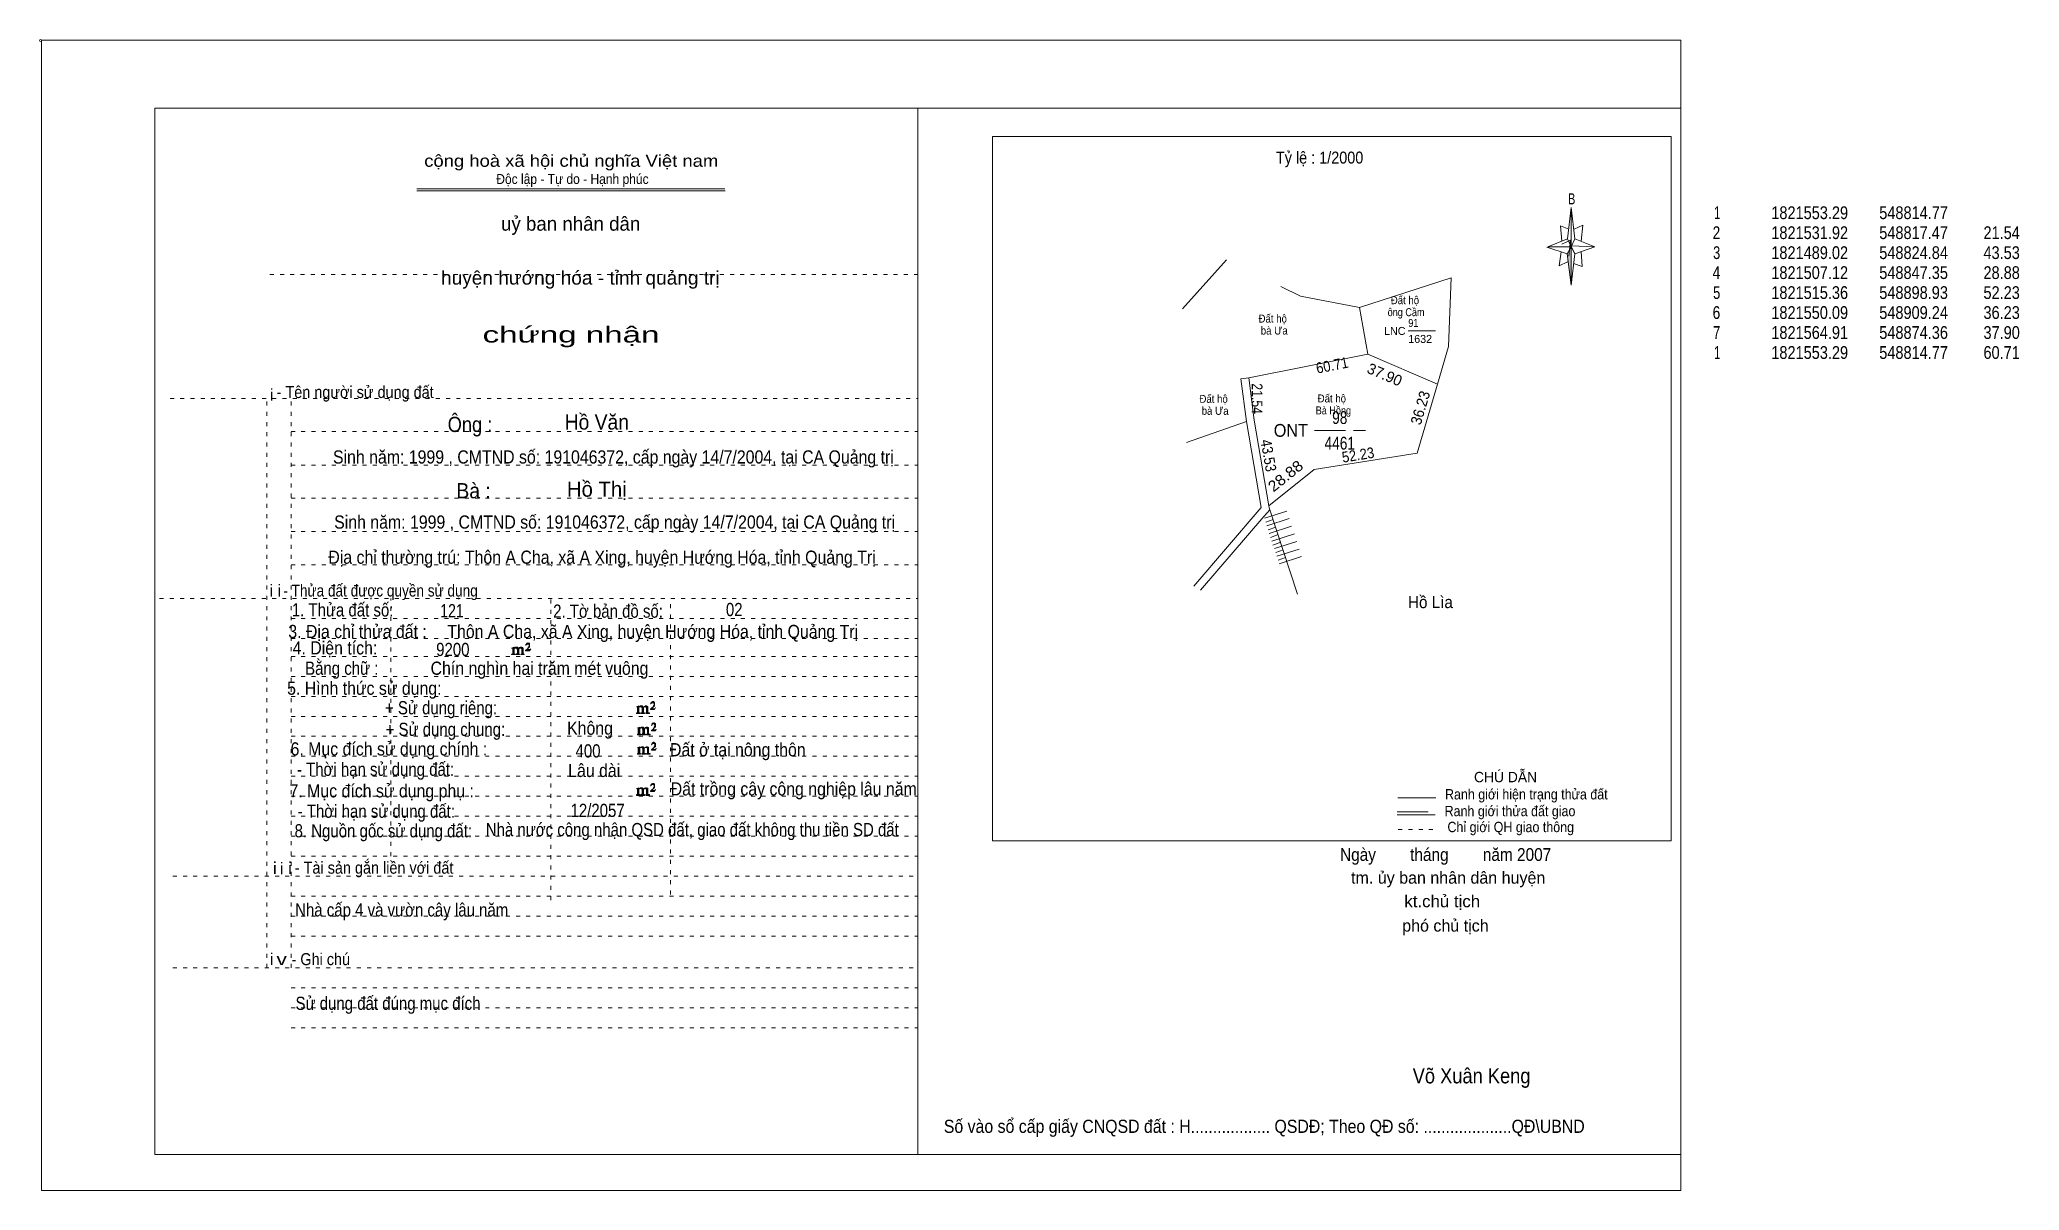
# Model space of a CAD drawing. Header units: centimetres. Extents: x -1.6 to 48, y -3.3 to 25.5.
import ezdxf
from ezdxf.enums import TextEntityAlignment as Align

# ---------------------------------------------------------------- set-up
doc = ezdxf.new("R2010")
doc.units = ezdxf.units.CM
doc.header["$LTSCALE"] = 0.13
doc.linetypes.add('DOTTED', pattern=[1.5, 0.3, -1.2])
doc.linetypes.add('LONG_DASHED', pattern=[7.5, 6, -1.5])
for name, color, linetype, lineweight in [('1', 7, 'DOTTED', 13), ('22', 7, 'Continuous', 13), ('33', 7, 'LONG_DASHED', 13), ('4', 7, 'Continuous', 13), ('5', 7, 'Continuous', 13), ('50', 7, 'Continuous', 13), ('52', 7, 'Continuous', 13)]:
    doc.layers.add(name, color=color, linetype=linetype, lineweight=lineweight)
for name, color, linetype in [('10', 7, 'Continuous'), ('23', 7, 'Continuous'), ('30', 7, 'Continuous')]:
    doc.layers.add(name, color=color, linetype=linetype)

msp = doc.modelspace()

# ---------------------------------------------------------------- hatches: boundary and pattern name
at = {"layer": '5'}
msp.add_hatch(color=256, dxfattribs=at).paths.add_polyline_path([(36.77, 20.31), (36.77, 19.35), (36.67, 20.13)])
at = {"layer": '50'}
for points in [[(10.27, 10.13), (10.27, 10.12), (10.27, 10.11), (10.25, 10.11), (10.24, 10.11), (10.24, 10.1), (10.33, 10.1), (10.33, 10.11), (10.32, 10.11), (10.31, 10.11), (10.31, 10.12), (10.31, 10.13), (10.31, 10.24), (10.31, 10.25), (10.32, 10.26), (10.34, 10.26), (10.35, 10.26), (10.36, 10.26), (10.37, 10.25), (10.39, 10.22), (10.39, 10.13), (10.37, 10.12), (10.37, 10.11), (10.36, 10.11), (10.35, 10.11), (10.35, 10.1), (10.44, 10.1), (10.44, 10.11), (10.43, 10.11), (10.42, 10.11), (10.42, 10.12), (10.42, 10.13), (10.42, 10.24), (10.44, 10.26), (10.45, 10.26), (10.46, 10.26), (10.49, 10.26), (10.49, 10.25), (10.5, 10.24), (10.5, 10.22), (10.5, 10.13), (10.5, 10.12), (10.49, 10.11), (10.49, 10.11), (10.47, 10.11), (10.47, 10.1), (10.56, 10.1), (10.56, 10.11), (10.55, 10.11), (10.54, 10.11), (10.53, 10.12), (10.53, 10.13), (10.53, 10.2), (10.53, 10.25), (10.53, 10.26), (10.52, 10.27), (10.5, 10.28), (10.47, 10.28), (10.46, 10.28), (10.44, 10.27), (10.41, 10.25), (10.41, 10.26), (10.4, 10.28), (10.39, 10.28), (10.37, 10.28), (10.35, 10.28), (10.34, 10.28), (10.32, 10.26), (10.31, 10.26), (10.31, 10.25), (10.31, 10.25), (10.31, 10.26), (10.31, 10.28), (10.24, 10.26), (10.24, 10.26), (10.25, 10.26), (10.27, 10.25), (10.27, 10.24), (10.27, 10.23)], [(10.69, 10.19), (10.72, 10.24), (10.72, 10.24), (10.71, 10.22), (10.69, 10.22), (10.68, 10.22), (10.63, 10.22), (10.66, 10.26), (10.67, 10.27), (10.69, 10.28), (10.69, 10.3), (10.69, 10.32), (10.69, 10.34), (10.69, 10.35), (10.69, 10.37), (10.68, 10.38), (10.67, 10.38), (10.66, 10.39), (10.65, 10.39), (10.63, 10.38), (10.63, 10.38), (10.62, 10.37), (10.61, 10.35), (10.59, 10.33), (10.61, 10.33), (10.61, 10.35), (10.62, 10.35), (10.63, 10.36), (10.65, 10.36), (10.66, 10.36), (10.67, 10.35), (10.68, 10.35), (10.68, 10.32), (10.68, 10.3), (10.66, 10.28), (10.66, 10.26), (10.65, 10.25), (10.59, 10.2), (10.59, 10.19)], [(13.39, 8.66), (13.39, 8.65), (13.39, 8.64), (13.38, 8.64), (13.37, 8.64), (13.37, 8.62), (13.45, 8.62), (13.45, 8.64), (13.44, 8.64), (13.43, 8.64), (13.43, 8.65), (13.43, 8.66), (13.43, 8.77), (13.43, 8.78), (13.44, 8.79), (13.47, 8.79), (13.48, 8.79), (13.49, 8.79), (13.5, 8.78), (13.51, 8.74), (13.51, 8.66), (13.5, 8.65), (13.5, 8.64), (13.49, 8.64), (13.48, 8.64), (13.48, 8.62), (13.57, 8.62), (13.57, 8.64), (13.55, 8.64), (13.54, 8.64), (13.54, 8.65), (13.54, 8.66), (13.54, 8.77), (13.57, 8.79), (13.58, 8.79), (13.59, 8.79), (13.61, 8.79), (13.61, 8.78), (13.62, 8.77), (13.62, 8.74), (13.62, 8.66), (13.62, 8.65), (13.61, 8.64), (13.61, 8.64), (13.6, 8.64), (13.6, 8.62), (13.69, 8.62), (13.69, 8.64), (13.67, 8.64), (13.66, 8.64), (13.65, 8.65), (13.65, 8.66), (13.65, 8.73), (13.65, 8.78), (13.65, 8.79), (13.64, 8.8), (13.62, 8.81), (13.6, 8.81), (13.59, 8.81), (13.57, 8.8), (13.53, 8.78), (13.53, 8.79), (13.52, 8.81), (13.51, 8.81), (13.5, 8.81), (13.48, 8.81), (13.47, 8.81), (13.44, 8.79), (13.43, 8.79), (13.43, 8.78), (13.43, 8.78), (13.43, 8.79), (13.43, 8.81), (13.37, 8.79), (13.37, 8.79), (13.38, 8.79), (13.39, 8.78), (13.39, 8.77), (13.39, 8.76)], [(13.82, 8.72), (13.84, 8.77), (13.84, 8.77), (13.83, 8.74), (13.82, 8.74), (13.81, 8.74), (13.75, 8.74), (13.79, 8.79), (13.8, 8.8), (13.82, 8.81), (13.82, 8.83), (13.82, 8.84), (13.82, 8.87), (13.82, 8.88), (13.82, 8.9), (13.81, 8.91), (13.8, 8.91), (13.79, 8.92), (13.77, 8.92), (13.75, 8.91), (13.75, 8.91), (13.74, 8.9), (13.73, 8.88), (13.72, 8.86), (13.73, 8.86), (13.73, 8.88), (13.74, 8.88), (13.75, 8.89), (13.77, 8.89), (13.79, 8.89), (13.8, 8.88), (13.81, 8.88), (13.81, 8.84), (13.81, 8.83), (13.79, 8.81), (13.79, 8.79), (13.77, 8.78), (13.72, 8.73), (13.72, 8.72)], [(13.41, 8.12), (13.41, 8.11), (13.41, 8.1), (13.4, 8.1), (13.39, 8.1), (13.39, 8.09), (13.48, 8.09), (13.48, 8.1), (13.47, 8.1), (13.45, 8.1), (13.45, 8.11), (13.45, 8.12), (13.45, 8.23), (13.45, 8.24), (13.47, 8.26), (13.49, 8.26), (13.5, 8.26), (13.51, 8.26), (13.52, 8.24), (13.53, 8.21), (13.53, 8.12), (13.52, 8.11), (13.52, 8.1), (13.51, 8.1), (13.5, 8.1), (13.5, 8.09), (13.59, 8.09), (13.59, 8.1), (13.58, 8.1), (13.57, 8.1), (13.57, 8.11), (13.57, 8.12), (13.57, 8.23), (13.59, 8.26), (13.6, 8.26), (13.61, 8.26), (13.63, 8.26), (13.63, 8.24), (13.64, 8.23), (13.64, 8.21), (13.64, 8.12), (13.64, 8.11), (13.63, 8.1), (13.63, 8.1), (13.62, 8.1), (13.62, 8.09), (13.71, 8.09), (13.71, 8.1), (13.7, 8.1), (13.69, 8.1), (13.67, 8.11), (13.67, 8.12), (13.67, 8.2), (13.67, 8.24), (13.67, 8.26), (13.66, 8.27), (13.64, 8.28), (13.62, 8.28), (13.61, 8.28), (13.59, 8.27), (13.55, 8.24), (13.55, 8.26), (13.54, 8.28), (13.53, 8.28), (13.52, 8.28), (13.5, 8.28), (13.49, 8.28), (13.47, 8.26), (13.45, 8.26), (13.45, 8.24), (13.45, 8.24), (13.45, 8.26), (13.45, 8.28), (13.39, 8.26), (13.39, 8.26), (13.4, 8.26), (13.41, 8.24), (13.41, 8.23), (13.41, 8.22)], [(13.84, 8.19), (13.86, 8.23), (13.86, 8.23), (13.85, 8.21), (13.84, 8.21), (13.83, 8.21), (13.77, 8.21), (13.81, 8.26), (13.82, 8.27), (13.84, 8.28), (13.84, 8.3), (13.84, 8.31), (13.84, 8.33), (13.84, 8.34), (13.84, 8.37), (13.83, 8.38), (13.82, 8.38), (13.81, 8.39), (13.8, 8.39), (13.77, 8.38), (13.77, 8.38), (13.76, 8.37), (13.75, 8.34), (13.74, 8.32), (13.75, 8.32), (13.75, 8.34), (13.76, 8.34), (13.77, 8.36), (13.8, 8.36), (13.81, 8.36), (13.82, 8.34), (13.83, 8.34), (13.83, 8.31), (13.83, 8.3), (13.81, 8.28), (13.81, 8.26), (13.8, 8.24), (13.74, 8.2), (13.74, 8.19)], [(13.41, 7.64), (13.41, 7.63), (13.41, 7.62), (13.4, 7.62), (13.39, 7.62), (13.39, 7.6), (13.47, 7.6), (13.47, 7.62), (13.46, 7.62), (13.45, 7.62), (13.45, 7.63), (13.45, 7.64), (13.45, 7.75), (13.45, 7.76), (13.46, 7.77), (13.49, 7.77), (13.5, 7.77), (13.51, 7.77), (13.52, 7.76), (13.53, 7.72), (13.53, 7.64), (13.52, 7.63), (13.52, 7.62), (13.51, 7.62), (13.5, 7.62), (13.5, 7.6), (13.59, 7.6), (13.59, 7.62), (13.57, 7.62), (13.56, 7.62), (13.56, 7.63), (13.56, 7.64), (13.56, 7.75), (13.59, 7.77), (13.6, 7.77), (13.61, 7.77), (13.63, 7.77), (13.63, 7.76), (13.64, 7.75), (13.64, 7.72), (13.64, 7.64), (13.64, 7.63), (13.63, 7.62), (13.63, 7.62), (13.62, 7.62), (13.62, 7.6), (13.71, 7.6), (13.71, 7.62), (13.69, 7.62), (13.68, 7.62), (13.67, 7.63), (13.67, 7.64), (13.67, 7.71), (13.67, 7.76), (13.67, 7.77), (13.66, 7.78), (13.64, 7.79), (13.62, 7.79), (13.61, 7.79), (13.59, 7.78), (13.55, 7.76), (13.55, 7.77), (13.54, 7.79), (13.53, 7.79), (13.52, 7.79), (13.5, 7.79), (13.49, 7.79), (13.46, 7.77), (13.45, 7.77), (13.45, 7.76), (13.45, 7.76), (13.45, 7.77), (13.45, 7.79), (13.39, 7.77), (13.39, 7.77), (13.4, 7.77), (13.41, 7.76), (13.41, 7.75), (13.41, 7.74)], [(13.84, 7.7), (13.86, 7.75), (13.86, 7.75), (13.85, 7.72), (13.84, 7.72), (13.83, 7.72), (13.77, 7.72), (13.81, 7.77), (13.82, 7.78), (13.84, 7.79), (13.84, 7.81), (13.84, 7.82), (13.84, 7.85), (13.84, 7.86), (13.84, 7.88), (13.83, 7.89), (13.82, 7.89), (13.81, 7.9), (13.79, 7.9), (13.77, 7.89), (13.77, 7.89), (13.76, 7.88), (13.75, 7.86), (13.74, 7.84), (13.75, 7.84), (13.75, 7.86), (13.76, 7.86), (13.77, 7.87), (13.79, 7.87), (13.81, 7.87), (13.82, 7.86), (13.83, 7.86), (13.83, 7.82), (13.83, 7.81), (13.81, 7.79), (13.81, 7.77), (13.79, 7.76), (13.74, 7.71), (13.74, 7.7)], [(13.39, 6.61), (13.39, 6.6), (13.39, 6.59), (13.38, 6.59), (13.37, 6.59), (13.37, 6.57), (13.45, 6.57), (13.45, 6.59), (13.44, 6.59), (13.43, 6.59), (13.43, 6.6), (13.43, 6.61), (13.43, 6.72), (13.43, 6.73), (13.44, 6.74), (13.47, 6.74), (13.48, 6.74), (13.49, 6.74), (13.5, 6.73), (13.51, 6.69), (13.51, 6.61), (13.5, 6.6), (13.5, 6.59), (13.49, 6.59), (13.48, 6.59), (13.48, 6.57), (13.57, 6.57), (13.57, 6.59), (13.55, 6.59), (13.54, 6.59), (13.54, 6.6), (13.54, 6.61), (13.54, 6.72), (13.57, 6.74), (13.58, 6.74), (13.59, 6.74), (13.61, 6.74), (13.61, 6.73), (13.62, 6.72), (13.62, 6.69), (13.62, 6.61), (13.62, 6.6), (13.61, 6.59), (13.61, 6.59), (13.6, 6.59), (13.6, 6.57), (13.69, 6.57), (13.69, 6.59), (13.67, 6.59), (13.66, 6.59), (13.65, 6.6), (13.65, 6.61), (13.65, 6.68), (13.65, 6.73), (13.65, 6.74), (13.64, 6.75), (13.62, 6.76), (13.6, 6.76), (13.59, 6.76), (13.57, 6.75), (13.53, 6.73), (13.53, 6.74), (13.52, 6.76), (13.51, 6.76), (13.5, 6.76), (13.48, 6.76), (13.47, 6.76), (13.44, 6.74), (13.43, 6.74), (13.43, 6.73), (13.43, 6.73), (13.43, 6.74), (13.43, 6.76), (13.37, 6.74), (13.37, 6.74), (13.38, 6.74), (13.39, 6.73), (13.39, 6.72), (13.39, 6.71)], [(13.82, 6.67), (13.84, 6.72), (13.84, 6.72), (13.83, 6.69), (13.82, 6.69), (13.81, 6.69), (13.75, 6.69), (13.79, 6.74), (13.8, 6.75), (13.82, 6.76), (13.82, 6.78), (13.82, 6.79), (13.82, 6.82), (13.82, 6.83), (13.82, 6.85), (13.81, 6.86), (13.8, 6.86), (13.79, 6.87), (13.77, 6.87), (13.75, 6.86), (13.75, 6.86), (13.74, 6.85), (13.73, 6.83), (13.72, 6.81), (13.73, 6.81), (13.73, 6.83), (13.74, 6.83), (13.75, 6.84), (13.77, 6.84), (13.79, 6.84), (13.8, 6.83), (13.81, 6.83), (13.81, 6.79), (13.81, 6.78), (13.79, 6.76), (13.79, 6.74), (13.77, 6.73), (13.72, 6.68), (13.72, 6.67)]]:
    msp.add_hatch(color=256, dxfattribs=at).paths.add_polyline_path(points)

# ---------------------------------------------------------------- linework, layer by layer
at = {"layer": '1', "linetype": 'Continuous'}
for p, q in [((1.31, -2.42), (1.31, 23.78)), ((1.31, 23.78), (39.51, 23.78)), ((20.41, -2.42), (20.41, 23.78)), ((39.51, -2.42), (39.51, 23.78)), ((7.87, 21.76), (15.58, 21.76)), ((7.87, 21.71), (15.59, 21.71)), ((36.67, 20.13), (36.16, 20.3)), ((1.31, -2.42), (39.51, -2.42))]:
    msp.add_line(p, q, dxfattribs=at)
at = {"layer": '1'}
for p, q in [((4.19, 19.61), (20.41, 19.61)), ((1.69, 16.51), (20.41, 16.51)), ((4.11, 2.25), (4.11, 16.51)), ((4.72, 2.25), (4.72, 16.51)), ((4.72, 15.68), (20.41, 15.68)), ((4.72, 14.84), (20.41, 14.84)), ((4.72, 14.01), (20.41, 14.01)), ((4.72, 13.18), (20.41, 13.18)), ((4.72, 12.34), (20.41, 12.34)), ((1.43, 11.5), (20.41, 11.5)), ((7.22, 5.05), (7.22, 11.5)), ((11.22, 3.95), (11.22, 11.5)), ((14.22, 4.09), (14.22, 11.5)), ((4.72, 11), (20.41, 11)), ((4.72, 10.5), (20.41, 10.5)), ((4.72, 10.05), (20.41, 10.05)), ((4.72, 9.55), (20.41, 9.55)), ((4.72, 9.05), (20.41, 9.05)), ((4.72, 8.55), (20.41, 8.55)), ((4.72, 8.05), (20.41, 8.05)), ((4.72, 7.55), (20.41, 7.55)), ((4.72, 7.05), (20.41, 7.05)), ((4.72, 6.55), (20.41, 6.55)), ((4.72, 6.05), (20.41, 6.05)), ((4.72, 5.55), (20.41, 5.55)), ((4.72, 5.05), (20.41, 5.05)), ((1.76, 4.55), (20.41, 4.55)), ((4.72, 4.05), (20.41, 4.05)), ((4.72, 3.55), (20.41, 3.55)), ((4.72, 3.05), (20.41, 3.05)), ((1.76, 2.25), (20.41, 2.25)), ((4.72, 1.75), (20.41, 1.75)), ((4.72, 1.25), (20.41, 1.25)), ((4.72, 0.75), (20.41, 0.75))]:
    msp.add_line(p, q, dxfattribs=at)
at = {"layer": '1', "linetype": 'Continuous'}
msp.add_lwpolyline([(-1.53, -3.32), (39.51, -3.32), (39.51, 25.48), (-1.53, 25.48)], close=True, dxfattribs=at)
msp.add_lwpolyline([(36.68, 19.93), (36.47, 19.83), (36.52, 20.18)], dxfattribs=at)
at = {"layer": '22'}
for p, q in [((27.04, 18.75), (28.14, 19.98)), ((31.47, 18.79), (33.76, 19.53)), ((31.68, 17.62), (33.42, 16.87)), ((28.64, 15.93), (28.5, 17)), ((27.14, 15.41), (28.64, 15.93)), ((29.07, 13.55), (27.49, 11.71)), ((29.09, 13.51), (29.65, 13.69)), ((29.12, 13.41), (29.31, 13.48)), ((29.15, 13.32), (29.71, 13.5)), ((29.2, 13.82), (29.21, 13.77)), ((29.21, 13.77), (29.92, 11.61)), ((29.18, 13.22), (29.37, 13.29)), ((29.21, 13.13), (29.77, 13.31)), ((29.24, 13.03), (29.43, 13.1)), ((29.27, 12.94), (29.84, 13.12)), ((29.3, 12.84), (29.5, 12.91)), ((29.34, 12.75), (29.9, 12.93)), ((29.37, 12.65), (29.56, 12.72)), ((29.4, 12.56), (29.96, 12.74)), ((29.43, 12.46), (29.62, 12.53)), ((29.46, 12.37), (30.02, 12.55))]:
    msp.add_line(p, q, dxfattribs=at)
for points in [[(33.42, 16.87), (33.7, 17.81), (33.76, 19.53)], [(29.5, 19.31), (29.99, 19.07), (31.47, 18.79)], [(31.47, 18.79), (31.68, 17.62), (28.7, 17.03), (28.5, 17)], [(29.2, 13.82), (28.83, 15.97), (28.7, 17.03)], [(29.2, 13.82), (30.33, 14.73), (32.91, 15.14), (33.42, 16.87)], [(27.32, 11.81), (29.01, 13.78), (28.64, 15.93)], [(29.07, 13.55), (29.22, 13.72), (29.21, 13.77)]]:
    msp.add_lwpolyline(points, dxfattribs=at)
at = {"layer": '33'}
msp.add_line((30.34, 15.71), (31.62, 15.71), dxfattribs=at)
at = {"layer": '4'}
for p, q in [((32.43, 6.51), (33.38, 6.51)), ((32.41, 6.08), (33.36, 6.08))]:
    msp.add_line(p, q, dxfattribs=at)
at = {"layer": '4', "linetype": 'LONG_DASHED'}
msp.add_line((32.41, 6.16), (33.36, 6.16), dxfattribs=at)
at = {"layer": '4', "linetype": 'DOTTED'}
msp.add_line((32.44, 5.72), (33.43, 5.72), dxfattribs=at)
at = {"layer": '4'}
msp.add_lwpolyline([(22.28, 23.07), (39.27, 23.07), (39.27, 5.43), (22.28, 5.43)], close=True, dxfattribs=at)
msp.add_circle((-1.55, 25.47), 0.025, dxfattribs=at)
at = {"layer": '5'}
for p, q in [((36.68, 20.51), (36.77, 21.29)), ((36.86, 20.51), (37.36, 20.31)), ((36.86, 20.13), (36.77, 19.35)), ((37.04, 19.81), (36.83, 19.89)), ((37.02, 20.19), (37.04, 19.81))]:
    msp.add_line(p, q, dxfattribs=at)
for points in [[(36.71, 20.75), (36.5, 20.83), (36.53, 20.45)], [(36.84, 20.75), (37.06, 20.85), (37.02, 20.45)], [(36.77, 20.31), (36.68, 20.51), (36.18, 20.31)], [(36.53, 20.37), (36.75, 20.47), (36.71, 20.07)], [(36.77, 20.31), (36.86, 20.13), (37.36, 20.31)]]:
    msp.add_lwpolyline(points, dxfattribs=at)
for points in [[(36.77, 21.29), (36.86, 20.51), (36.77, 20.31)], [(36.77, 20.31), (36.18, 20.31), (36.68, 20.51), (36.86, 20.13), (37.36, 20.31), (36.77, 20.33)], [(36.77, 20.31), (36.77, 19.35), (36.67, 20.13)]]:
    msp.add_lwpolyline(points, close=True, dxfattribs=at)
at = {"layer": '50'}
for points in [[(10.27, 10.13), (10.27, 10.12), (10.27, 10.11), (10.25, 10.11), (10.24, 10.11), (10.24, 10.1), (10.33, 10.1), (10.33, 10.11), (10.32, 10.11), (10.31, 10.11), (10.31, 10.12), (10.31, 10.13), (10.31, 10.24), (10.31, 10.25), (10.32, 10.26), (10.34, 10.26), (10.35, 10.26), (10.36, 10.26), (10.37, 10.25), (10.39, 10.22), (10.39, 10.13), (10.37, 10.12), (10.37, 10.11), (10.36, 10.11), (10.35, 10.11), (10.35, 10.1), (10.44, 10.1), (10.44, 10.11), (10.43, 10.11), (10.42, 10.11), (10.42, 10.12), (10.42, 10.13), (10.42, 10.24), (10.44, 10.26), (10.45, 10.26), (10.46, 10.26), (10.49, 10.26), (10.49, 10.25), (10.5, 10.24), (10.5, 10.22), (10.5, 10.13), (10.5, 10.12), (10.49, 10.11), (10.49, 10.11), (10.47, 10.11), (10.47, 10.1), (10.56, 10.1), (10.56, 10.11), (10.55, 10.11), (10.54, 10.11), (10.53, 10.12), (10.53, 10.13), (10.53, 10.2), (10.53, 10.25), (10.53, 10.26), (10.52, 10.27), (10.5, 10.28), (10.47, 10.28), (10.46, 10.28), (10.44, 10.27), (10.41, 10.25), (10.41, 10.26), (10.4, 10.28), (10.39, 10.28), (10.37, 10.28), (10.35, 10.28), (10.34, 10.28), (10.32, 10.26), (10.31, 10.26), (10.31, 10.25), (10.31, 10.25), (10.31, 10.26), (10.31, 10.28), (10.24, 10.26), (10.24, 10.26), (10.25, 10.26), (10.27, 10.25), (10.27, 10.24), (10.27, 10.23)], [(10.69, 10.19), (10.72, 10.24), (10.72, 10.24), (10.71, 10.22), (10.69, 10.22), (10.68, 10.22), (10.63, 10.22), (10.66, 10.26), (10.67, 10.27), (10.69, 10.28), (10.69, 10.3), (10.69, 10.32), (10.69, 10.34), (10.69, 10.35), (10.69, 10.37), (10.68, 10.38), (10.67, 10.38), (10.66, 10.39), (10.65, 10.39), (10.63, 10.38), (10.63, 10.38), (10.62, 10.37), (10.61, 10.35), (10.59, 10.33), (10.61, 10.33), (10.61, 10.35), (10.62, 10.35), (10.63, 10.36), (10.65, 10.36), (10.66, 10.36), (10.67, 10.35), (10.68, 10.35), (10.68, 10.32), (10.68, 10.3), (10.66, 10.28), (10.66, 10.26), (10.65, 10.25), (10.59, 10.2), (10.59, 10.19)], [(13.39, 8.66), (13.39, 8.65), (13.39, 8.64), (13.38, 8.64), (13.37, 8.64), (13.37, 8.62), (13.45, 8.62), (13.45, 8.64), (13.44, 8.64), (13.43, 8.64), (13.43, 8.65), (13.43, 8.66), (13.43, 8.77), (13.43, 8.78), (13.44, 8.79), (13.47, 8.79), (13.48, 8.79), (13.49, 8.79), (13.5, 8.78), (13.51, 8.74), (13.51, 8.66), (13.5, 8.65), (13.5, 8.64), (13.49, 8.64), (13.48, 8.64), (13.48, 8.62), (13.57, 8.62), (13.57, 8.64), (13.55, 8.64), (13.54, 8.64), (13.54, 8.65), (13.54, 8.66), (13.54, 8.77), (13.57, 8.79), (13.58, 8.79), (13.59, 8.79), (13.61, 8.79), (13.61, 8.78), (13.62, 8.77), (13.62, 8.74), (13.62, 8.66), (13.62, 8.65), (13.61, 8.64), (13.61, 8.64), (13.6, 8.64), (13.6, 8.62), (13.69, 8.62), (13.69, 8.64), (13.67, 8.64), (13.66, 8.64), (13.65, 8.65), (13.65, 8.66), (13.65, 8.73), (13.65, 8.78), (13.65, 8.79), (13.64, 8.8), (13.62, 8.81), (13.6, 8.81), (13.59, 8.81), (13.57, 8.8), (13.53, 8.78), (13.53, 8.79), (13.52, 8.81), (13.51, 8.81), (13.5, 8.81), (13.48, 8.81), (13.47, 8.81), (13.44, 8.79), (13.43, 8.79), (13.43, 8.78), (13.43, 8.78), (13.43, 8.79), (13.43, 8.81), (13.37, 8.79), (13.37, 8.79), (13.38, 8.79), (13.39, 8.78), (13.39, 8.77), (13.39, 8.76)], [(13.82, 8.72), (13.84, 8.77), (13.84, 8.77), (13.83, 8.74), (13.82, 8.74), (13.81, 8.74), (13.75, 8.74), (13.79, 8.79), (13.8, 8.8), (13.82, 8.81), (13.82, 8.83), (13.82, 8.84), (13.82, 8.87), (13.82, 8.88), (13.82, 8.9), (13.81, 8.91), (13.8, 8.91), (13.79, 8.92), (13.77, 8.92), (13.75, 8.91), (13.75, 8.91), (13.74, 8.9), (13.73, 8.88), (13.72, 8.86), (13.73, 8.86), (13.73, 8.88), (13.74, 8.88), (13.75, 8.89), (13.77, 8.89), (13.79, 8.89), (13.8, 8.88), (13.81, 8.88), (13.81, 8.84), (13.81, 8.83), (13.79, 8.81), (13.79, 8.79), (13.77, 8.78), (13.72, 8.73), (13.72, 8.72)], [(13.41, 8.12), (13.41, 8.11), (13.41, 8.1), (13.4, 8.1), (13.39, 8.1), (13.39, 8.09), (13.48, 8.09), (13.48, 8.1), (13.47, 8.1), (13.45, 8.1), (13.45, 8.11), (13.45, 8.12), (13.45, 8.23), (13.45, 8.24), (13.47, 8.26), (13.49, 8.26), (13.5, 8.26), (13.51, 8.26), (13.52, 8.24), (13.53, 8.21), (13.53, 8.12), (13.52, 8.11), (13.52, 8.1), (13.51, 8.1), (13.5, 8.1), (13.5, 8.09), (13.59, 8.09), (13.59, 8.1), (13.58, 8.1), (13.57, 8.1), (13.57, 8.11), (13.57, 8.12), (13.57, 8.23), (13.59, 8.26), (13.6, 8.26), (13.61, 8.26), (13.63, 8.26), (13.63, 8.24), (13.64, 8.23), (13.64, 8.21), (13.64, 8.12), (13.64, 8.11), (13.63, 8.1), (13.63, 8.1), (13.62, 8.1), (13.62, 8.09), (13.71, 8.09), (13.71, 8.1), (13.7, 8.1), (13.69, 8.1), (13.67, 8.11), (13.67, 8.12), (13.67, 8.2), (13.67, 8.24), (13.67, 8.26), (13.66, 8.27), (13.64, 8.28), (13.62, 8.28), (13.61, 8.28), (13.59, 8.27), (13.55, 8.24), (13.55, 8.26), (13.54, 8.28), (13.53, 8.28), (13.52, 8.28), (13.5, 8.28), (13.49, 8.28), (13.47, 8.26), (13.45, 8.26), (13.45, 8.24), (13.45, 8.24), (13.45, 8.26), (13.45, 8.28), (13.39, 8.26), (13.39, 8.26), (13.4, 8.26), (13.41, 8.24), (13.41, 8.23), (13.41, 8.22)], [(13.84, 8.19), (13.86, 8.23), (13.86, 8.23), (13.85, 8.21), (13.84, 8.21), (13.83, 8.21), (13.77, 8.21), (13.81, 8.26), (13.82, 8.27), (13.84, 8.28), (13.84, 8.3), (13.84, 8.31), (13.84, 8.33), (13.84, 8.34), (13.84, 8.37), (13.83, 8.38), (13.82, 8.38), (13.81, 8.39), (13.8, 8.39), (13.77, 8.38), (13.77, 8.38), (13.76, 8.37), (13.75, 8.34), (13.74, 8.32), (13.75, 8.32), (13.75, 8.34), (13.76, 8.34), (13.77, 8.36), (13.8, 8.36), (13.81, 8.36), (13.82, 8.34), (13.83, 8.34), (13.83, 8.31), (13.83, 8.3), (13.81, 8.28), (13.81, 8.26), (13.8, 8.24), (13.74, 8.2), (13.74, 8.19)], [(13.41, 7.64), (13.41, 7.63), (13.41, 7.62), (13.4, 7.62), (13.39, 7.62), (13.39, 7.6), (13.47, 7.6), (13.47, 7.62), (13.46, 7.62), (13.45, 7.62), (13.45, 7.63), (13.45, 7.64), (13.45, 7.75), (13.45, 7.76), (13.46, 7.77), (13.49, 7.77), (13.5, 7.77), (13.51, 7.77), (13.52, 7.76), (13.53, 7.72), (13.53, 7.64), (13.52, 7.63), (13.52, 7.62), (13.51, 7.62), (13.5, 7.62), (13.5, 7.6), (13.59, 7.6), (13.59, 7.62), (13.57, 7.62), (13.56, 7.62), (13.56, 7.63), (13.56, 7.64), (13.56, 7.75), (13.59, 7.77), (13.6, 7.77), (13.61, 7.77), (13.63, 7.77), (13.63, 7.76), (13.64, 7.75), (13.64, 7.72), (13.64, 7.64), (13.64, 7.63), (13.63, 7.62), (13.63, 7.62), (13.62, 7.62), (13.62, 7.6), (13.71, 7.6), (13.71, 7.62), (13.69, 7.62), (13.68, 7.62), (13.67, 7.63), (13.67, 7.64), (13.67, 7.71), (13.67, 7.76), (13.67, 7.77), (13.66, 7.78), (13.64, 7.79), (13.62, 7.79), (13.61, 7.79), (13.59, 7.78), (13.55, 7.76), (13.55, 7.77), (13.54, 7.79), (13.53, 7.79), (13.52, 7.79), (13.5, 7.79), (13.49, 7.79), (13.46, 7.77), (13.45, 7.77), (13.45, 7.76), (13.45, 7.76), (13.45, 7.77), (13.45, 7.79), (13.39, 7.77), (13.39, 7.77), (13.4, 7.77), (13.41, 7.76), (13.41, 7.75), (13.41, 7.74)], [(13.84, 7.7), (13.86, 7.75), (13.86, 7.75), (13.85, 7.72), (13.84, 7.72), (13.83, 7.72), (13.77, 7.72), (13.81, 7.77), (13.82, 7.78), (13.84, 7.79), (13.84, 7.81), (13.84, 7.82), (13.84, 7.85), (13.84, 7.86), (13.84, 7.88), (13.83, 7.89), (13.82, 7.89), (13.81, 7.9), (13.79, 7.9), (13.77, 7.89), (13.77, 7.89), (13.76, 7.88), (13.75, 7.86), (13.74, 7.84), (13.75, 7.84), (13.75, 7.86), (13.76, 7.86), (13.77, 7.87), (13.79, 7.87), (13.81, 7.87), (13.82, 7.86), (13.83, 7.86), (13.83, 7.82), (13.83, 7.81), (13.81, 7.79), (13.81, 7.77), (13.79, 7.76), (13.74, 7.71), (13.74, 7.7)], [(13.39, 6.61), (13.39, 6.6), (13.39, 6.59), (13.38, 6.59), (13.37, 6.59), (13.37, 6.57), (13.45, 6.57), (13.45, 6.59), (13.44, 6.59), (13.43, 6.59), (13.43, 6.6), (13.43, 6.61), (13.43, 6.72), (13.43, 6.73), (13.44, 6.74), (13.47, 6.74), (13.48, 6.74), (13.49, 6.74), (13.5, 6.73), (13.51, 6.69), (13.51, 6.61), (13.5, 6.6), (13.5, 6.59), (13.49, 6.59), (13.48, 6.59), (13.48, 6.57), (13.57, 6.57), (13.57, 6.59), (13.55, 6.59), (13.54, 6.59), (13.54, 6.6), (13.54, 6.61), (13.54, 6.72), (13.57, 6.74), (13.58, 6.74), (13.59, 6.74), (13.61, 6.74), (13.61, 6.73), (13.62, 6.72), (13.62, 6.69), (13.62, 6.61), (13.62, 6.6), (13.61, 6.59), (13.61, 6.59), (13.6, 6.59), (13.6, 6.57), (13.69, 6.57), (13.69, 6.59), (13.67, 6.59), (13.66, 6.59), (13.65, 6.6), (13.65, 6.61), (13.65, 6.68), (13.65, 6.73), (13.65, 6.74), (13.64, 6.75), (13.62, 6.76), (13.6, 6.76), (13.59, 6.76), (13.57, 6.75), (13.53, 6.73), (13.53, 6.74), (13.52, 6.76), (13.51, 6.76), (13.5, 6.76), (13.48, 6.76), (13.47, 6.76), (13.44, 6.74), (13.43, 6.74), (13.43, 6.73), (13.43, 6.73), (13.43, 6.74), (13.43, 6.76), (13.37, 6.74), (13.37, 6.74), (13.38, 6.74), (13.39, 6.73), (13.39, 6.72), (13.39, 6.71)], [(13.82, 6.67), (13.84, 6.72), (13.84, 6.72), (13.83, 6.69), (13.82, 6.69), (13.81, 6.69), (13.75, 6.69), (13.79, 6.74), (13.8, 6.75), (13.82, 6.76), (13.82, 6.78), (13.82, 6.79), (13.82, 6.82), (13.82, 6.83), (13.82, 6.85), (13.81, 6.86), (13.8, 6.86), (13.79, 6.87), (13.77, 6.87), (13.75, 6.86), (13.75, 6.86), (13.74, 6.85), (13.73, 6.83), (13.72, 6.81), (13.73, 6.81), (13.73, 6.83), (13.74, 6.83), (13.75, 6.84), (13.77, 6.84), (13.79, 6.84), (13.8, 6.83), (13.81, 6.83), (13.81, 6.79), (13.81, 6.78), (13.79, 6.76), (13.79, 6.74), (13.77, 6.73), (13.72, 6.68), (13.72, 6.67)]]:
    msp.add_lwpolyline(points, close=True, dxfattribs=at)
at = {"layer": '52'}
msp.add_line((32.69, 18.2), (33.37, 18.2), dxfattribs=at)

# ---------------------------------------------------------------- texts
at = {"layer": '1'}
for s, height, width, p in [('cộng hoà xã hội chủ nghĩa Việt nam', 0.3, 1.15, (11.735, 22.31)), ('Độc lập - Tự do - Hạnh phúc', 0.25, 0.9, (11.765, 21.88)), ('chứng nhận', 0.4, 1.55, (11.73, 17.91)), ('- Tên người sử dụng đất', 0.3, 0.9, (6.325, 16.52)), ('- Thửa đất được quyền sử dụng', 0.3, 0.85, (6.96, 11.55)), ('- Tài sản gắn liền với đất ', 0.3, 0.9, (6.85, 4.61)), ('v', 0.3, 1.3, (4.485, 2.32)), ('- Ghi chú', 0.3, 0.9, (5.465, 2.32))]:
    msp.add_text(s, height=height, dxfattribs=dict(at, width=width)).set_placement(p, align=Align.CENTER)
for s, height, p in [('uỷ ban nhân dân', 0.35, (11.72, 20.71)), ('i', 0.3, (4.235, 16.45)), ('i', 0.3, (4.225, 11.55)), ('i', 0.3, (4.425, 11.55)), ('i', 0.3, (4.315, 4.6)), ('i', 0.3, (4.485, 4.59)), ('i', 0.3, (4.695, 4.6)), ('i', 0.3, (4.235, 2.32))]:
    msp.add_text(s, height=height, dxfattribs=at).set_placement(p, align=Align.CENTER)
at = {"layer": '10', "width": 0.9}
for s, height, p in [('Tỷ lệ : 1/2000', 0.3, (30.47, 22.39)), ('Võ Xuân Keng', 0.38, (34.275, -0.64))]:
    msp.add_text(s, height=height, dxfattribs=at).set_placement(p, align=Align.CENTER)
at = {"layer": '22', "width": 0.95}
msp.add_text('Hồ Lìa', height=0.3, dxfattribs=at).set_placement((33.245, 11.26), align=Align.CENTER)
at = {"layer": '23'}
for s, width, p in [('Đất hộ ', 0.9, (32.64, 18.87)), ('Đất hộ ', 0.9, (29.33, 18.41)), ('ông Cầm', 0.85, (32.635, 18.57)), ('bà Ưa', 0.9, (29.335, 18.11)), ('Đất hộ ', 0.9, (27.85, 16.4)), ('Đất hộ ', 0.9, (30.81, 16.41)), ('bà Ưa', 0.9, (27.855, 16.1)), ('Bà Hồng', 0.85, (30.815, 16.11))]:
    msp.add_text(s, height=0.2, dxfattribs=dict(at, width=width)).set_placement(p, align=Align.CENTER)
at = {"layer": '30'}
for s, width, p in [('1', 0.65, (40.5, 21)), ('1821553.29', 0.85, (43.7, 21)), ('548814.77', 0.85, (46.2, 21)), ('548814.77', 0.85, (46.2, 21)), ('2', 0.8, (40.5, 20.5)), ('1821531.92', 0.85, (43.7, 20.5)), ('548817.47', 0.85, (46.2, 20.5)), ('21.54', 0.85, (48, 20.5)), ('3', 0.75, (40.5, 20)), ('1821489.02', 0.85, (43.7, 20)), ('548824.84', 0.85, (46.2, 20)), ('43.53', 0.85, (48, 20)), ('4', 0.8, (40.5, 19.5)), ('1821507.12', 0.85, (43.7, 19.5)), ('548847.35', 0.85, (46.2, 19.5)), ('28.88', 0.85, (48, 19.5)), ('5', 0.75, (40.5, 19)), ('1821515.36', 0.85, (43.7, 19)), ('548898.93', 0.85, (46.2, 19)), ('52.23', 0.85, (48, 19)), ('6', 0.8, (40.5, 18.5)), ('1821550.09', 0.85, (43.7, 18.5)), ('548909.24', 0.85, (46.2, 18.5)), ('36.23', 0.85, (48, 18.5)), ('7', 0.75, (40.5, 18)), ('1821564.91', 0.85, (43.7, 18)), ('548874.36', 0.85, (46.2, 18)), ('37.90', 0.85, (48, 18)), ('1', 0.65, (40.5, 17.5)), ('1821553.29', 0.85, (43.7, 17.5)), ('548814.77', 0.85, (46.2, 17.5)), ('60.71', 0.85, (48, 17.5))]:
    msp.add_text(s, height=0.32, dxfattribs=dict(at, width=width)).set_placement(p, align=Align.RIGHT)
for s, rotation, width, p in [('60.71', 11.034, 0.9, (30.809, 17.208)), ('21.54', 270, 0.85, (28.77, 16.505)), ('36.23', 73.466, 0.95, (33.121, 16.237)), ('43.53', 279.748, 0.9, (29.059, 15.058)), ('28.88', 38.802, 1.1, (29.7, 14.464)), ('52.23', 9.076, 0.9, (31.454, 14.964))]:
    msp.add_text(s, height=0.27, rotation=rotation, dxfattribs=dict(at, width=width)).set_placement(p, align=Align.CENTER)
msp.add_text('37.90', height=0.2699, rotation=336.98, dxfattribs=at).set_placement((32.047, 16.983), align=Align.CENTER)
at = {"layer": '33', "width": 0.95}
msp.add_text('ONT', height=0.32, dxfattribs=at).set_placement((30.18, 15.55), align=Align.RIGHT)
at = {"layer": '33', "width": 0.8}
for s, p in [('98', (30.975, 15.87)), ('4461', (30.975, 15.23))]:
    msp.add_text(s, height=0.32, dxfattribs=at).set_placement(p, align=Align.CENTER)
at = {"layer": '4'}
msp.add_text('CHÚ DẪN', height=0.2591, dxfattribs=at).set_placement((35.125, 6.9), align=Align.CENTER)
at = {"layer": '4', "width": 0.9}
for s, p in [('Ranh giới hiện trạng thửa đất', (35.645, 6.47)), ('Ranh giới thửa đất giao ', (35.28, 6.05)), ('Chỉ giới QH giao thông', (35.255, 5.65))]:
    msp.add_text(s, height=0.2591, dxfattribs=at).set_placement(p, align=Align.CENTER)
at = {"layer": '5', "width": 0.75}
msp.add_text('B', height=0.276, dxfattribs=at).set_placement((36.78, 21.37), align=Align.CENTER)
at = {"layer": '50'}
for s, height, width, p in [('  huyện hướng hóa - tỉnh quảng trị', 0.34, 1.05, (11.83, 19.36)), ('Ông :', 0.38, 0.9, (9.2, 15.67)), ('Hồ Văn', 0.38, 0.95, (12.375, 15.73)), ('Sinh năm: 1999 , CMTND số: 191046372, cấp ngày 14/7/2004, tại CA Quảng trị', 0.33, 0.9, (12.79, 14.88)), ('Bà :', 0.38, 0.95, (9.29, 14.01)), ('Sinh năm: 1999 , CMTND số: 191046372, cấp ngày 14/7/2004, tại CA Quảng trị', 0.33, 0.9, (12.82, 13.25)), ('Địa chỉ thường trú: Thôn A Cha, xã A Xing, huyện Hướng Hóa, tỉnh Quảng Trị', 0.33, 0.9, (12.505, 12.37)), ('1. Thửa đất số:  ', 0.33, 0.85, (6.115, 11.05)), ('121', 0.33, 0.8, (8.75, 11.03)), ('2. Tờ bản đồ số:  ', 0.33, 0.85, (12.76, 11.02)), ('02', 0.33, 0.85, (15.815, 11.06)), ('3. Địa chỉ thửa đất : ', 0.33, 0.9, (6.44, 10.51)), ('4. Diện tích: ', 0.33, 0.9, (5.875, 10.1)), ('Thôn A Cha, xã A Xing, huyện Hướng Hóa, tỉnh Quảng Trị', 0.33, 0.9, (13.775, 10.51)), ('Bằng chữ :', 0.33, 0.85, (5.99, 9.59)), ('Chín nghìn hai trăm mét vuông', 0.33, 0.9, (10.94, 9.59)), ('9200', 0.33, 0.85, (8.77, 10.06)), ('5. Hình thức sử dụng:', 0.33, 0.9, (6.555, 9.09)), ('+ Sử dụng riêng:', 0.33, 0.85, (8.475, 8.6)), ('Không', 0.33, 0.9, (12.205, 8.09)), ('6. Mục đích sử dụng chính :', 0.33, 0.9, (7.17, 7.57)), ('+ Sử dụng chung:', 0.33, 0.85, (8.585, 8.06)), ('400', 0.33, 0.85, (12.155, 7.52)), ('Đất ở tại nông thôn', 0.33, 0.9, (15.905, 7.55)), ('- Thời hạn sử dụng đất:', 0.33, 0.85, (6.835, 7.06)), ('Lâu dài', 0.33, 0.9, (12.31, 7.03)), ('7. Mục đích sử dụng phụ :', 0.33, 0.9, (6.99, 6.52)), ('Đất trồng cây công nghiệp lâu năm', 0.33, 0.9, (17.305, 6.57)), ('- Thời hạn sử dụng đất:', 0.33, 0.85, (6.855, 6.01)), ('12/2057', 0.33, 0.85, (12.395, 6.03)), ('8. Nguồn gốc sử dụng đất:', 0.33, 0.85, (7.03, 5.52)), ('Nhà nước công nhận QSD đất, giao đất không thu tiền SD đất', 0.33, 0.85, (14.765, 5.55)), ('Ngày        tháng        năm 2007', 0.32, 0.9, (33.625, 4.93)), ('kt.chủ tịch', 0.3, 1.05, (33.54, 3.77)), ('Nhà cấp 4 và vườn cây lâu năm', 0.33, 0.85, (7.49, 3.54)), ('Sử dụng đất đúng mục đích ', 0.33, 0.85, (7.2, 1.2)), ('Số vào sổ cấp giấy CNQSD đất : H.................. QSDĐ; Theo QĐ số: ....................QĐ\\UBND', 0.33, 0.9, (29.085, -1.88))]:
    msp.add_text(s, height=height, dxfattribs=dict(at, width=width)).set_placement(p, align=Align.CENTER)
for s, height, p in [('Hồ Thị', 0.38, (12.375, 14.05)), ('tm. ủy ban nhân dân huyện ', 0.3, (33.745, 4.36)), ('phó chủ tịch', 0.3, (33.62, 3.16))]:
    msp.add_text(s, height=height, dxfattribs=at).set_placement(p, align=Align.CENTER)
at = {"layer": '52', "width": 0.85}
msp.add_text('91', height=0.2, dxfattribs=at).set_placement((32.69, 18.3))
at = {"layer": '52'}
msp.add_text('LNC', height=0.2, dxfattribs=at).set_placement((32.62, 18.1), align=Align.RIGHT)
msp.add_text('1632', height=0.2, dxfattribs=at).set_placement((32.69, 17.9))

doc.saveas('drawing.dxf')
